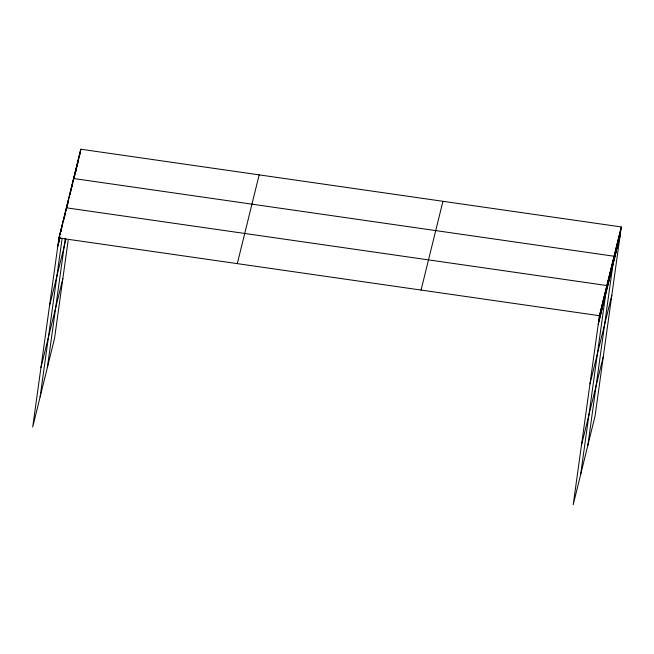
<?xml version="1.0" encoding="UTF-8"?>
<svg xmlns="http://www.w3.org/2000/svg" width="654" height="654" viewBox="0 0 654 654"><rect width="100%" height="100%" fill="white"/><g stroke="black" fill="none" stroke-linecap="round" stroke-linejoin="round"><path stroke-width="0.98" d="M621.3 226.946L599.432 315.71L573.198 504.782L595.066 416.018L621.3 226.946L80.802 149.218L58.934 237.982L32.7 427.054L54.568 338.29L68.147 240.443M58.19 244.809L59.4 236.102M58.656 242.92L59.866 234.214M59.122 241.04L59.792 236.2M60.062 234.263L60.331 232.325M60.258 234.312L60.797 230.437M60.855 231.459L61.255 228.557M61.051 231.508L61.721 226.668M61.517 229.619L62.187 224.78M62.114 226.766L62.653 222.891M62.71 223.913L63.119 221.011M63.315 221.06L63.585 219.123M63.512 221.109L64.043 217.234M63.978 219.221L64.509 215.346M64.305 218.305L64.975 213.466M64.771 216.417L65.441 211.577M65.367 213.564L65.907 209.689M40.131 396.872L62.146 238.244M65.964 210.711L66.373 207.808L606.871 285.536L580.629 474.6M66.152 210.817L66.822 205.977M66.733 208.013L67.272 204.146M67.321 205.217L67.722 202.315M67.501 205.323L68.171 200.484M67.951 203.492L68.621 198.653M68.67 199.723L68.94 197.786M69.259 196.928L69.528 194.99M69.438 197.034L69.978 193.159M70.027 194.23L70.428 191.328M70.207 194.336L70.877 189.496M70.795 191.54L71.327 187.665M71.245 189.709L71.785 185.834M71.834 186.905L72.234 184.003M72.014 187.011L72.684 182.172M72.594 184.215L73.134 180.34M47.35 367.581L65.302 238.236M73.183 181.42L73.583 178.509L614.081 256.245L587.848 445.309M73.362 181.518L74.041 176.678M73.951 178.722L74.491 174.847M74.54 175.926L74.94 173.024M74.72 176.032L75.39 171.193M75.3 173.228L75.839 169.361M75.758 171.397L76.289 167.53M75.938 171.503L76.747 165.699M76.526 168.707L77.197 163.868M77.107 165.903L77.646 162.037M77.286 166.01L78.096 160.205M77.875 163.214L78.545 158.374M78.464 160.418L78.995 156.543M79.044 157.614L79.453 154.712M79.232 157.72L79.902 152.881M79.813 154.924L80.352 151.049M80.401 152.12L80.802 149.218M598.688 322.536L599.898 313.83M599.154 320.656L600.364 311.942M599.62 318.768L600.83 310.053M600.086 316.879L601.296 308.173M600.544 314.991L601.754 306.285M601.01 313.111L602.22 304.396M601.476 311.222L602.686 302.508M601.942 309.334L603.151 300.627M602.408 307.445L603.617 298.739M602.874 305.565L604.083 296.851M603.34 303.677L604.541 294.962M603.797 301.788L605.007 293.082M604.263 299.9L605.473 291.193M604.729 298.02L605.939 289.305M605.195 296.131L606.405 287.417M606.111 292.412L607.321 283.705M606.56 290.58L607.77 281.874M607.01 288.749L608.22 280.043M607.46 286.918L608.67 278.212M607.918 285.095L609.119 276.38M608.367 283.264L609.577 274.549M608.817 281.433L610.027 272.718M609.266 279.601L610.476 270.887M609.716 277.77L610.926 269.056M610.166 275.939L611.376 267.224M610.623 274.108L611.825 265.393M611.073 272.277L612.283 263.562M611.523 270.445L612.733 261.731M611.972 268.614L613.182 259.9M612.422 266.783L613.632 258.068M613.329 263.121L614.531 254.414M613.779 261.289L614.989 252.583M614.229 259.458L615.439 250.752M614.678 257.627L615.888 248.921M615.128 255.796L616.338 247.089M615.577 253.965L616.787 245.258M616.035 252.133L617.237 243.427M616.485 250.31L617.695 241.596M616.935 248.479L618.144 239.765M617.384 246.648L618.594 237.933M617.834 244.817L619.044 236.102M618.283 242.986L619.493 234.271M618.741 241.154L619.943 232.44M619.191 239.323L620.401 230.609M619.64 237.492L620.85 228.777M57.724 246.697L60.054 237.263M49.467 306.211L65.923 239.421M40.957 367.532L62.825 278.767M237.296 263.636L259.164 174.871M421.07 290.065L442.938 201.301M598.222 324.425L620.09 235.661M589.965 383.939L611.833 295.175M581.455 445.26L603.323 356.495M58.934 237.982L599.432 315.71"/></g></svg>
